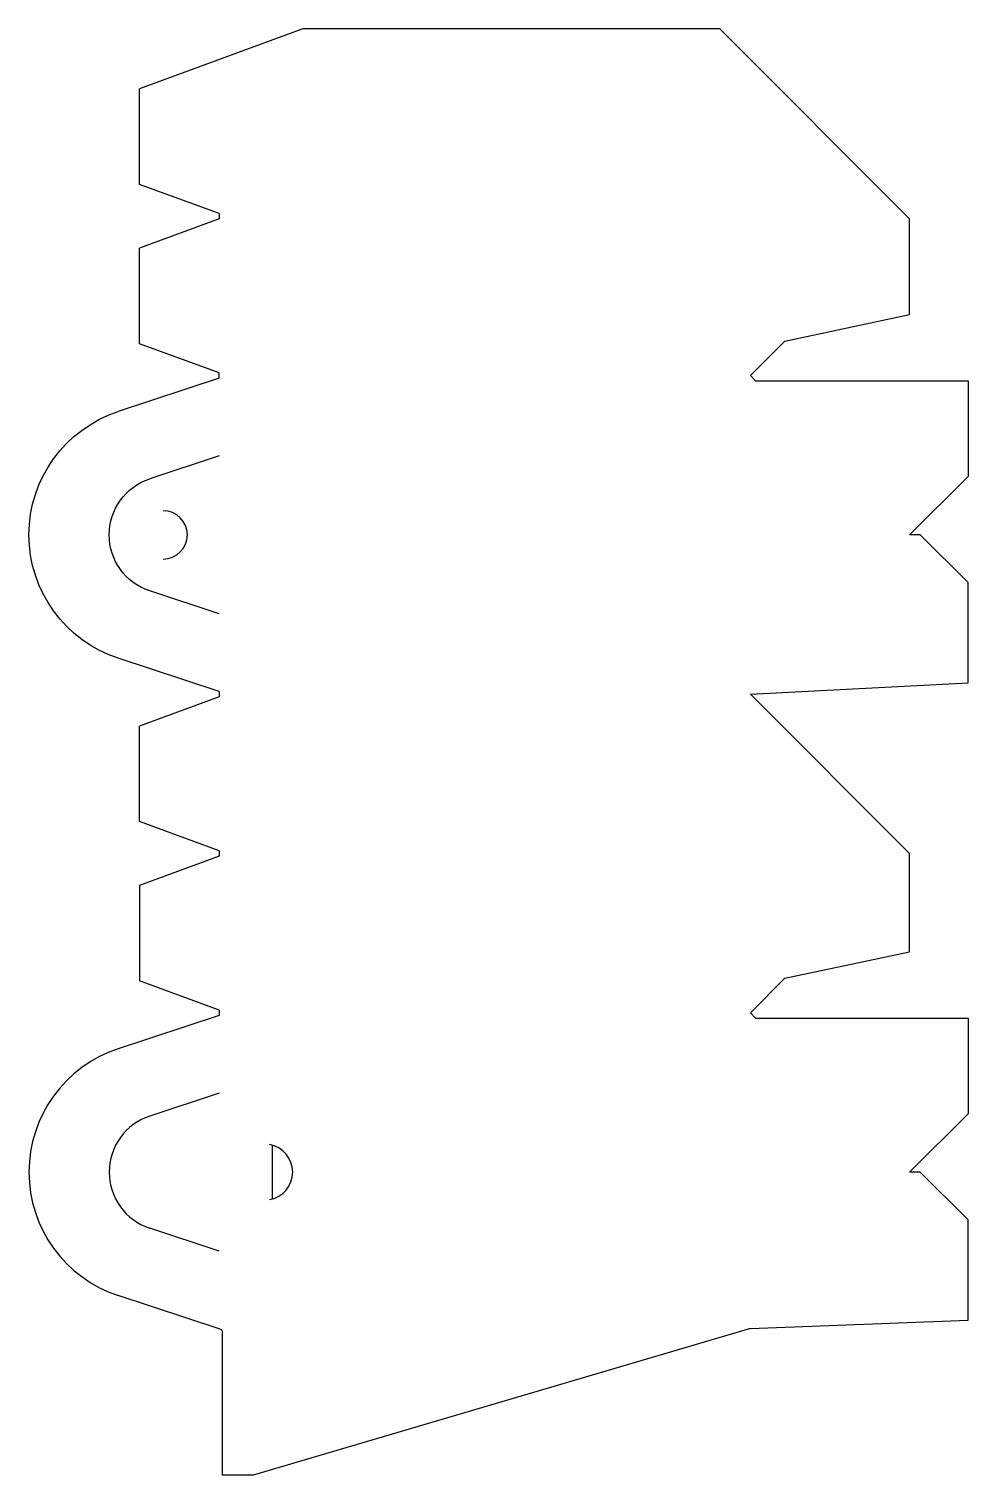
# Model space of a CAD drawing. Header units: centimetres. Extents: x -5.7 to 5.7, y -8.7 to 8.7.
import ezdxf

# ---------------------------------------------------------------- set-up
doc = ezdxf.new("R2010")
doc.units = ezdxf.units.CM
doc.header["$MEASUREMENT"] = 0
doc.layers.add('Camada 1', color=7, linetype='Continuous')

msp = doc.modelspace()

# ---------------------------------------------------------------- linework, layer by layer
at = {"layer": 'Camada 1', "lineweight": 25}
for points in [[(-2.36127, 8.72633), (-2.36127, 8.72633), (-4.33096, 8.00394), (-4.33096, 8.00394)], [(-4.33096, 6.85054), (-4.33096, 6.85054), (-4.33096, 8.00394), (-4.33096, 8.00394)], [(-3.36947, 6.4979), (-3.36947, 6.4979), (-4.33096, 6.85054), (-4.33096, 6.85054)], [(-3.36947, 6.4979), (-3.36947, 6.4979), (-3.36947, 6.43387), (-3.36947, 6.43387)], [(-3.36947, 6.43387), (-3.36947, 6.43387), (-4.33096, 6.08126), (-4.33096, 6.08126)], [(-4.33096, 4.92784), (-4.33096, 4.92784), (-4.33096, 6.08126), (-4.33096, 6.08126)], [(-3.36947, 4.57528), (-3.36947, 4.57528), (-4.33096, 4.92784), (-4.33096, 4.92784)], [(-3.36947, 4.51117), (-3.36947, 4.51117), (-3.36947, 4.57528), (-3.36947, 4.57528)], [(-3.36947, 4.51117), (-3.36947, 4.51117), (-4.59118, 4.10834), (-4.59118, 4.10834)], [(-3.36947, 3.57386), (-3.36947, 3.57386), (-4.20979, 3.29671), (-4.20979, 3.29671)], [(-3.36947, 0.72975), (-3.36947, 0.72975), (-3.36947, 0.66569), (-3.36947, 0.66569)], [(-3.36947, 0.66569), (-3.36947, 0.66569), (-4.33096, 0.31308), (-4.33096, 0.31308)], [(-4.33096, -0.84032), (-4.33096, -0.84032), (-4.33096, 0.31308), (-4.33096, 0.31308)], [(-3.36947, -1.19293), (-3.36947, -1.19293), (-4.33096, -0.84032), (-4.33096, -0.84032)], [(-3.36947, -1.19293), (-3.36947, -1.19293), (-3.36947, -1.25704), (-3.36947, -1.25704)], [(-3.36947, -1.25704), (-3.36947, -1.25704), (-4.33096, -1.60965), (-4.33096, -1.60965)], [(-4.33096, -1.60965), (-4.33096, -1.60965), (-4.33096, -2.76315), (-4.33096, -2.76315)], [(-3.36947, -3.11565), (-3.36947, -3.11565), (-4.33096, -2.76315), (-4.33096, -2.76315)], [(-2.72873, -5.39419), (-2.72873, -5.39419), (-2.72873, -4.74673), (-2.72873, -4.74673)], [(-3.36947, -6.02382), (-3.36947, -6.02382), (-4.20979, -5.74678), (-4.20979, -5.74678)], [(-3.35846, -6.96484), (-3.35846, -6.96484), (-4.59118, -6.55833), (-4.59118, -6.55833)], [(-3.35846, -6.96484), (-3.3438, -6.96968), (-3.33396, -6.98328), (-3.33396, -6.99865)], [(3.03951, -6.95611), (3.03951, -6.95611), (-2.9614, -8.72633), (-2.9614, -8.72633)], [(3.03951, -6.95611), (3.03951, -6.95611), (5.66719, -6.85546), (5.66719, -6.85546)], [(-3.33396, -6.99865), (-3.33396, -6.99865), (-3.33396, -8.72633), (-3.33396, -8.72633)], [(-2.9614, -8.72633), (-2.9614, -8.72633), (-3.33396, -8.72633), (-3.33396, -8.72633)]]:
    msp.add_open_spline(points, degree=3, dxfattribs=at)
for points, knots in [([(3.03951, 4.54319), (3.03951, 4.54319), (3.45612, 4.95977), (3.45612, 4.95977), (3.45612, 4.95977), (3.45612, 4.95977), (4.96223, 5.28024), (4.96223, 5.28024), (4.96223, 5.28024), (4.96223, 5.28024), (4.96223, 6.43387), (4.96223, 6.43387), (4.96223, 6.43387), (4.96223, 6.43387), (2.66967, 8.72633), (2.66967, 8.72633), (2.66967, 8.72633), (2.66967, 8.72633), (-2.36127, 8.72633), (-2.36127, 8.72633)], [0, 0, 0, 0, 0.16666667, 0.16666667, 0.16666667, 0.16666667, 0.33333333, 0.33333333, 0.33333333, 0.33333333, 0.5, 0.5, 0.5, 0.5, 0.66666667, 0.66666667, 0.66666667, 0.66666667, 1, 1, 1, 1]), ([(3.03951, 4.54319), (3.03951, 4.54319), (3.10354, 4.47913), (3.10354, 4.47913), (3.10354, 4.47913), (3.10354, 4.47913), (5.66719, 4.47913), (5.66719, 4.47913), (5.66719, 4.47913), (5.66719, 4.47913), (5.66719, 3.32544), (5.66719, 3.32544), (5.66719, 3.32544), (5.66719, 3.32544), (4.96223, 2.62043), (4.96223, 2.62043)], [0, 0, 0, 0, 0.2, 0.2, 0.2, 0.2, 0.4, 0.4, 0.4, 0.4, 0.6, 0.6, 0.6, 0.6, 1, 1, 1, 1]), ([(-3.36947, 0.72975), (-3.36947, 0.72975), (-4.59116, 1.13266), (-4.59116, 1.13266), (-4.59116, 1.13266), (-5.23333, 1.34433), (-5.66717, 1.94427), (-5.66717, 2.62044), (-5.66717, 2.62044), (-5.66717, 3.29672), (-5.23331, 3.89653), (-4.59116, 4.10835)], [0, 0, 0, 0, 0.25, 0.25, 0.25, 0.25, 0.5, 0.5, 0.5, 0.5, 1, 1, 1, 1]), ([(-3.36947, 1.66698), (-3.36947, 1.66698), (-4.20976, 1.9441), (-4.20976, 1.9441), (-4.20976, 1.9441), (-4.50173, 2.04046), (-4.6989, 2.31304), (-4.6989, 2.62043), (-4.6989, 2.62043), (-4.6989, 2.92774), (-4.50171, 3.20048), (-4.20976, 3.29671)], [0, 0, 0, 0, 0.25, 0.25, 0.25, 0.25, 0.5, 0.5, 0.5, 0.5, 1, 1, 1, 1]), ([(-4.04609, 2.32886), (-3.88506, 2.32886), (-3.75449, 2.45941), (-3.75449, 2.62043), (-3.75449, 2.62043), (-3.75449, 2.78148), (-3.88506, 2.91203), (-4.04609, 2.91203)], [0, 0, 0, 0, 0.33333333, 0.33333333, 0.33333333, 0.33333333, 1, 1, 1, 1]), ([(3.03951, 0.69771), (3.03951, 0.69771), (5.66719, 0.8354), (5.66719, 0.8354), (5.66719, 0.8354), (5.66719, 0.8354), (5.66719, 2.04364), (5.66719, 2.04364), (5.66719, 2.04364), (5.66719, 2.04364), (5.0904, 2.62043), (5.0904, 2.62043), (5.0904, 2.62043), (5.0904, 2.62043), (4.96223, 2.62043), (4.96223, 2.62043)], [0, 0, 0, 0, 0.2, 0.2, 0.2, 0.2, 0.4, 0.4, 0.4, 0.4, 0.6, 0.6, 0.6, 0.6, 1, 1, 1, 1]), ([(3.03951, -3.1477), (3.03951, -3.1477), (3.45612, -2.73116), (3.45612, -2.73116), (3.45612, -2.73116), (3.45612, -2.73116), (4.96223, -2.41078), (4.96223, -2.41078), (4.96223, -2.41078), (4.96223, -2.41078), (4.96223, -1.22497), (4.96223, -1.22497), (4.96223, -1.22497), (4.96223, -1.22497), (3.03951, 0.69771), (3.03951, 0.69771)], [0, 0, 0, 0, 0.2, 0.2, 0.2, 0.2, 0.4, 0.4, 0.4, 0.4, 0.6, 0.6, 0.6, 0.6, 1, 1, 1, 1]), ([(-3.36947, -3.11565), (-3.36947, -3.11565), (-3.36947, -3.17976), (-3.36947, -3.17976), (-3.36947, -3.17976), (-3.36947, -3.17976), (-4.59118, -3.58262), (-4.59118, -3.58262), (-4.59118, -3.58262), (-5.23333, -3.79447), (-5.66719, -4.39431), (-5.66719, -5.07053), (-5.66719, -5.07053), (-5.66719, -5.74667), (-5.23333, -6.34654), (-4.59118, -6.55831)], [0, 0, 0, 0, 0.2, 0.2, 0.2, 0.2, 0.4, 0.4, 0.4, 0.4, 0.6, 0.6, 0.6, 0.6, 1, 1, 1, 1]), ([(3.03951, -3.1477), (3.03951, -3.1477), (3.10354, -3.21183), (3.10354, -3.21183), (3.10354, -3.21183), (3.10354, -3.21183), (5.66719, -3.21183), (5.66719, -3.21183), (5.66719, -3.21183), (5.66719, -3.21183), (5.66719, -4.36549), (5.66719, -4.36549), (5.66719, -4.36549), (5.66719, -4.36549), (4.96223, -5.07053), (4.96223, -5.07053)], [0, 0, 0, 0, 0.2, 0.2, 0.2, 0.2, 0.4, 0.4, 0.4, 0.4, 0.6, 0.6, 0.6, 0.6, 1, 1, 1, 1]), ([(-3.36947, -4.11708), (-3.36947, -4.11708), (-4.20976, -4.39418), (-4.20976, -4.39418), (-4.20976, -4.39418), (-4.50173, -4.49044), (-4.6989, -4.76309), (-4.6989, -5.07053), (-4.6989, -5.07053), (-4.6989, -5.37784), (-4.50171, -5.65058), (-4.20976, -5.74678)], [0, 0, 0, 0, 0.25, 0.25, 0.25, 0.25, 0.5, 0.5, 0.5, 0.5, 1, 1, 1, 1]), ([(-2.76434, -5.40216), (-2.60244, -5.37485), (-2.48399, -5.23457), (-2.48399, -5.07053), (-2.48399, -5.07053), (-2.48399, -4.90625), (-2.60244, -4.76607), (-2.76434, -4.73877)], [0, 0, 0, 0, 0.33333333, 0.33333333, 0.33333333, 0.33333333, 1, 1, 1, 1]), ([(5.66719, -6.85546), (5.66719, -6.85546), (5.66719, -5.64724), (5.66719, -5.64724), (5.66719, -5.64724), (5.66719, -5.64724), (5.0904, -5.07053), (5.0904, -5.07053), (5.0904, -5.07053), (5.0904, -5.07053), (4.96223, -5.07053), (4.96223, -5.07053)], [0, 0, 0, 0, 0.25, 0.25, 0.25, 0.25, 0.5, 0.5, 0.5, 0.5, 1, 1, 1, 1])]:
    msp.add_open_spline(points, degree=3, knots=knots, dxfattribs=at)

doc.saveas('drawing.dxf')
